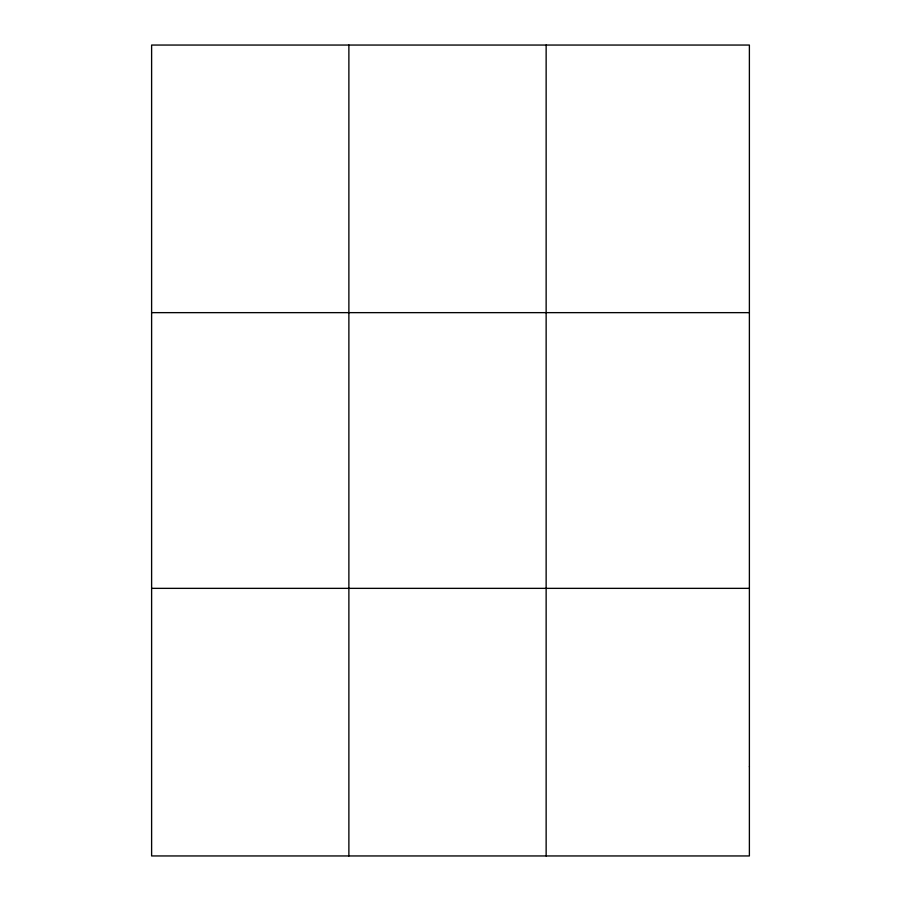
<?xml version="1.0" encoding="UTF-8"?>
<svg xmlns="http://www.w3.org/2000/svg" width="901" height="901" viewBox="0 0 901 901"><rect width="100%" height="100%" fill="white"/><g stroke="black" fill="none" stroke-linecap="round" stroke-linejoin="round"><path stroke-width="1.35" d="M348.878 855.95L348.878 45.05M546.141 855.95L546.141 45.05M151.616 312.647L749.384 312.647M151.616 588.353L749.384 588.353M749.384 766.751L749.384 855.95L151.616 855.95L151.616 45.05L749.384 45.05L749.384 766.751"/></g></svg>
